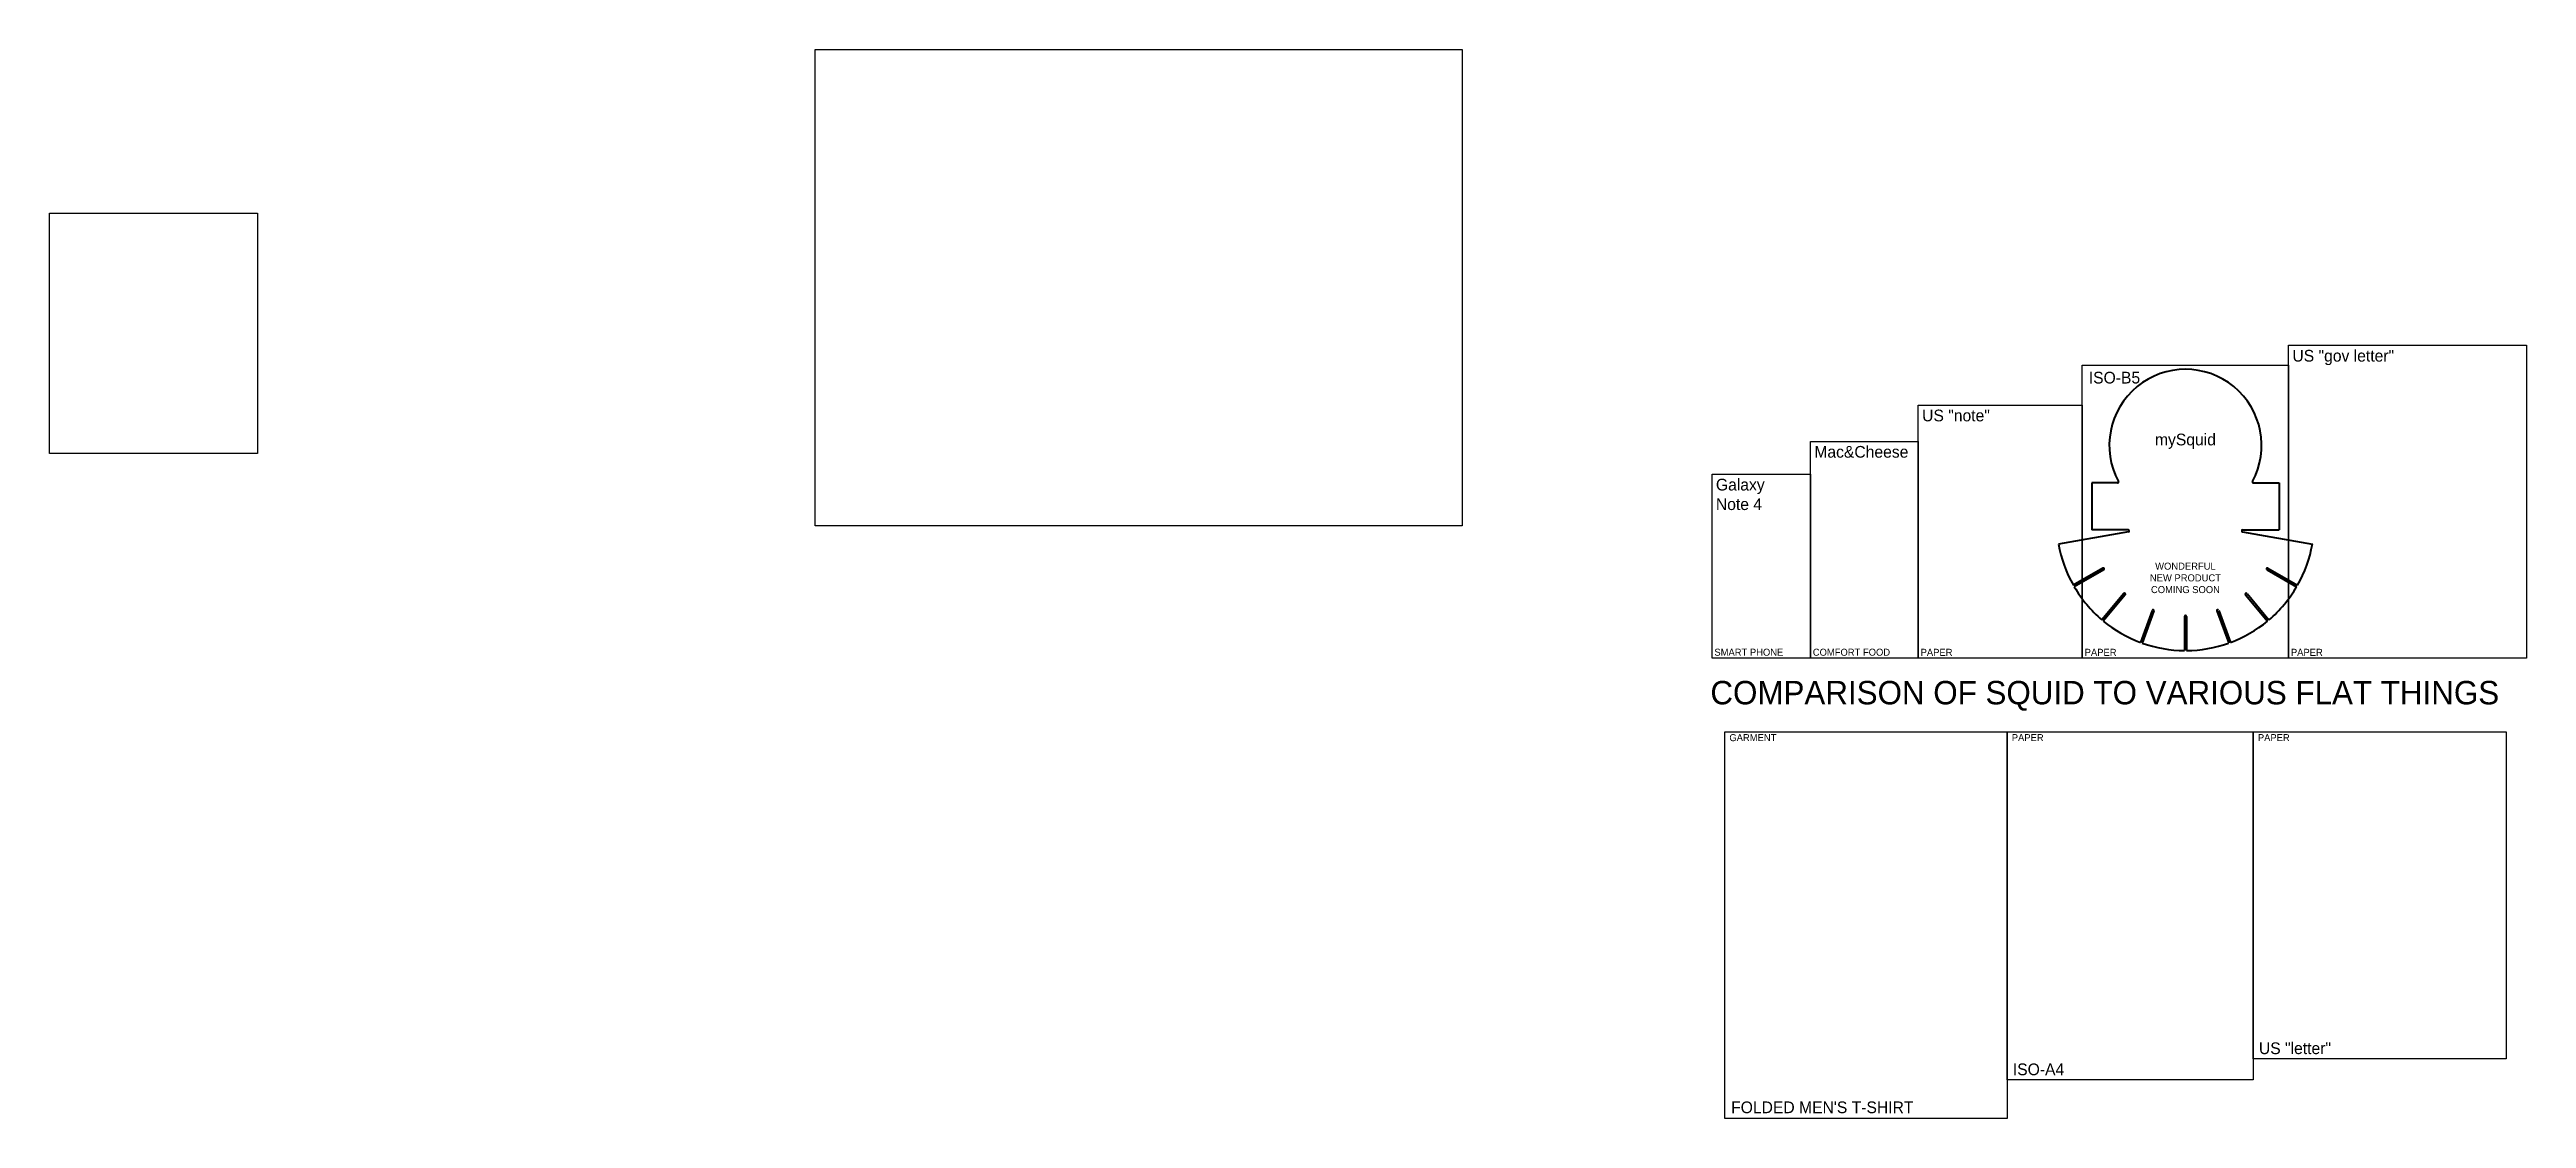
# Model space of a CAD drawing. Header units: millimetres. Extents: x 409 to 2523, y -363 to 549.
import ezdxf

# ---------------------------------------------------------------- set-up
doc = ezdxf.new("R2010")
doc.units = ezdxf.units.MM
doc.header["$MEASUREMENT"] = 0
doc.layers.add('BOARD', color=5, linetype='Continuous', lineweight=100)
doc.layers.add('board3', color=6, linetype='Continuous')
doc.styles.get("Standard").update_dxf_attribs({"font": 'DroidSansMono.ttf'})

# ---------------------------------------------------------------- blocks, each defined once
blk = doc.blocks.new('PCB-OUTLINE')
at = {"linetype": 'Continuous'}
for p, q in [((-80, -32), (-80, -72)), ((-57.9, -32), (-80, -32)), ((57.9, -32), (80, -32)), ((80, -32), (80, -72)), ((-48.7, -73.6), (-108.3, -84.1)), ((-48.8, -72), (-80, -72)), ((48.7, -73.6), (108.3, -84.1)), ((48.8, -72), (80, -72)), ((-70.4, -104.7), (-95.7, -119.3)), ((70.4, -104.7), (95.7, -119.3)), ((-69.6, -106.1), (-94.9, -120.7)), ((-52.6, -126.4), (-71.3, -148.7)), ((52.6, -126.4), (71.3, -148.7)), ((69.6, -106.1), (94.9, -120.7)), ((-51.3, -127.4), (-70.1, -149.8)), ((-28.4, -140.7), (-38.4, -168.1)), ((-26.9, -141.2), (-36.9, -168.6)), ((-0.8, -145.8), (-0.8, -175)), ((0.8, -145.8), (0.8, -175)), ((26.9, -141.2), (36.9, -168.6)), ((28.4, -140.7), (38.4, -168.1)), ((51.3, -127.4), (70.1, -149.8))]:
    blk.add_line(p, q, dxfattribs=at)
for centre, radius, start, end in [((0, 0), 65, 331.6951, 208.3049), ((-57.9, -31.2), 0.8, 270, 28.3049), ((57.9, -31.2), 0.8, 151.6951, 270), ((0, -65), 110, 190, 209.5833), ((-48.8, -72.8), 0.8, 280, 90), ((48.8, -72.8), 0.8, 90, 260), ((0, -65), 110, 330.4167, 350), ((-70, -105.4), 0.8, 300, 120), ((70, -105.4), 0.8, 60, 240), ((0, -65), 110, 210.4167, 229.5833), ((-51.9, -126.9), 0.8, 320, 140), ((51.9, -126.9), 0.8, 40, 220), ((0, -65), 110, 310.4167, 329.5833), ((-27.6, -140.9), 0.8, 340, 160), ((0, -145.8), 0.8, 0, 180), ((27.6, -140.9), 0.8, 20, 200), ((0, -65), 110, 230.4167, 249.5833), ((0, -65), 110, 250.4167, 269.5833), ((0, -65), 110, 270.4167, 289.5833), ((0, -65), 110, 290.4167, 309.5833)]:
    blk.add_arc(centre, radius, start, end, dxfattribs=at)

msp = doc.modelspace()

# ---------------------------------------------------------------- linework, layer by layer
at = {"linetype": 'Continuous'}
for points in [[(2319.5, 29.9), (2319.5, 296.9), (2522.5, 296.9), (2522.5, 29.9)], [(2143.5, 29.9), (2143.5, 279.9), (2319.5, 279.9), (2319.5, 29.9)], [(2003.5, 29.9), (2003.5, 245.9), (2143.5, 245.9), (2143.5, 29.9)], [(1911.5, 29.9), (1911.5, 214.9), (2003.5, 214.9), (2003.5, 29.9)], [(1827.5, 29.9), (1827.5, 186.9), (1911.5, 186.9), (1911.5, 29.9)], [(2079.3, -32.9), (2079.3, -362.9), (1838.3, -362.9), (1838.3, -32.9)], [(2289.3, -32.9), (2289.3, -329.9), (2079.3, -329.9), (2079.3, -32.9)], [(2505.3, -32.9), (2505.3, -311.9), (2289.3, -311.9), (2289.3, -32.9)]]:
    msp.add_lwpolyline(points, close=True, dxfattribs=at)
at = {"layer": 'board3', "linetype": 'Continuous'}
for points in [[(1062.1, 142.9), (1062.1, 549.3), (1614.3, 549.3), (1614.3, 142.9)], [(408.8, 204.6), (408.8, 409.6), (586.1, 409.6), (586.1, 204.6)]]:
    msp.add_lwpolyline(points, close=True, dxfattribs=at)

# ---------------------------------------------------------------- block references
at = {"layer": 'BOARD', "linetype": 'Continuous', "rotation": 360}
msp.add_blockref('PCB-OUTLINE', (2231.5, 211.4), dxfattribs=at)

# ---------------------------------------------------------------- texts
at = {"linetype": 'Continuous'}
for s, insert, char_height, width, attachment_point in [('{\\H50x;US "gov letter"}', (2322.8, 293), 0.2, 152.117, 1), ('{\\H50x;ISO-B5}', (2149, 274.3), 0.2, 89.647, 1), ('{\\H50x;US "note"}', (2006.8, 242), 0.2, 89.647, 1), ('{\\H50x;Mac&Cheese}', (1914.8, 211), 0.2, 102.006, 1), ('{\\H50x;Galaxy\\PNote 4}', (1830.8, 183), 0.2, 152.117, 1), ('{SMART PHONE}', (1829.5, 31.9), 6, 102.006, 7), ('{COMFORT FOOD}', (1913.5, 31.9), 6, 102.006, 7), ('{PAPER}', (2005.5, 31.9), 6, 102.006, 7), ('{PAPER}', (2145.5, 31.9), 6, 102.006, 7), ('{PAPER}', (2321.5, 31.9), 6, 102.006, 7), ('{COMPARISON OF SQUID TO VARIOUS FLAT THINGS}', (1826.1, 10.5), 20, 788.021, 1), ('{GARMENT}', (1842.3, -34.9), 6, 51.745, 1), ('{PAPER}', (2083.3, -34.9), 6, 51.745, 1), ('{PAPER}', (2293.3, -34.9), 6, 51.745, 1), ('{\\H50x;ISO-A4}', (2084.2, -326.1), 0.2, 51.217, 7), ('{\\H50x;US "letter"}', (2294.2, -308.1), 0.2, 89.647, 7), ("{\\H50x;FOLDED MEN'S T-SHIRT}", (1843.8, -358.5), 0.2, 200.854, 7)]:
    msp.add_mtext(s, dxfattribs=dict(at, insert=insert, char_height=char_height, width=width, attachment_point=attachment_point))
at = {"layer": 'BOARD', "linetype": 'Continuous', "width": 70.052, "attachment_point": 5}
for s, insert, char_height in [('{\\H50x;mySquid}', (2231.5, 215), 0.2), ('{WONDERFUL\\PNEW PRODUCT\\PCOMING SOON}', (2231.5, 98.4), 6)]:
    msp.add_mtext(s, dxfattribs=dict(at, insert=insert, char_height=char_height))

doc.saveas('drawing.dxf')
